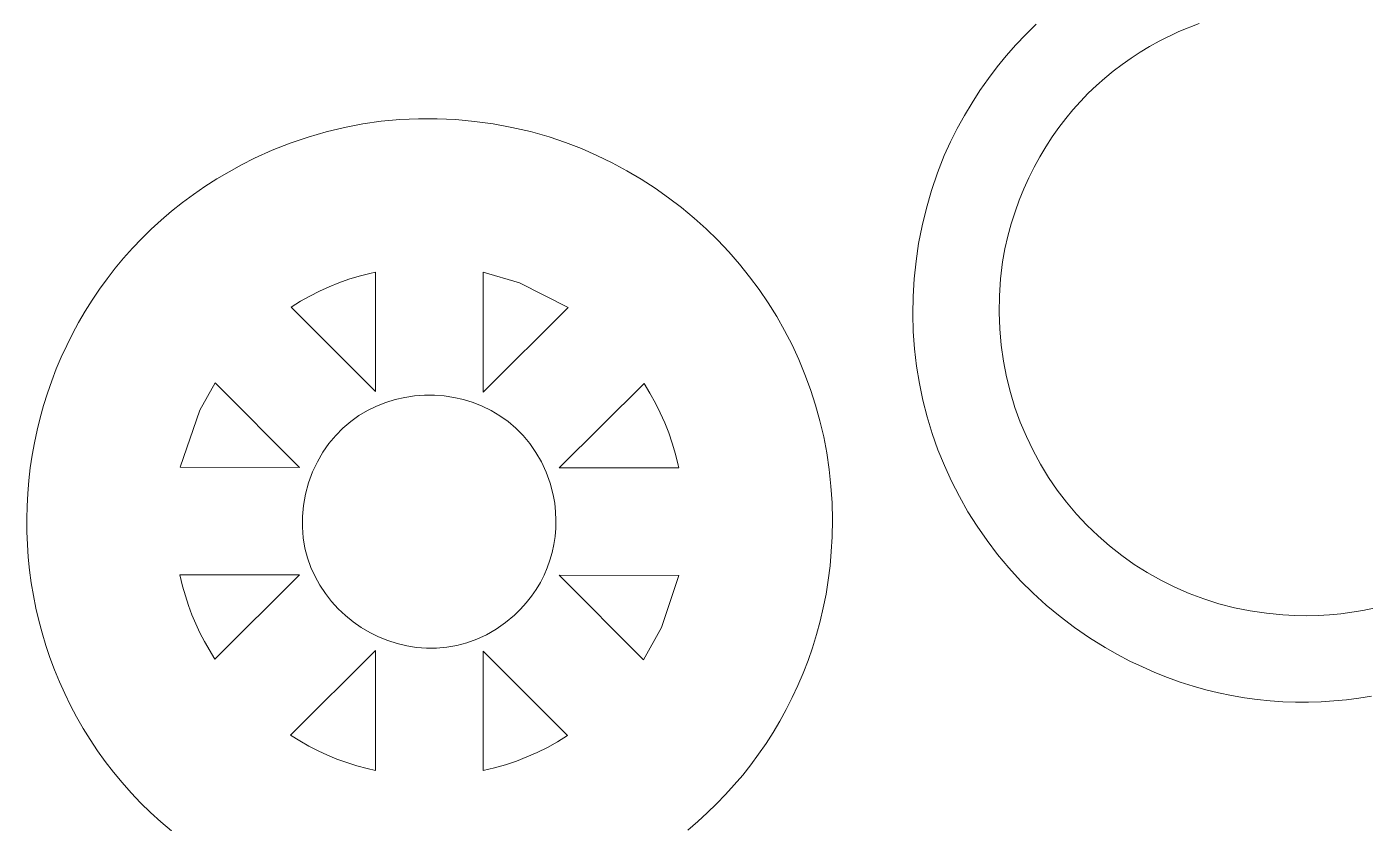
# Model space of a CAD drawing. Header units: centimetres. Extents: x -43.9 to 43.9, y -33.6 to 33.6.
# Drawn here: x -17.83 to -11.73, y -20.13 to -16.49 of the extents above; entities that cross this region are included whole.
import ezdxf

# ---------------------------------------------------------------- set-up
doc = ezdxf.new("R2010")
doc.units = ezdxf.units.CM
doc.header["$MEASUREMENT"] = 0
doc.layers.add('Camada 1', color=7, linetype='Continuous')

msp = doc.modelspace()

# ---------------------------------------------------------------- linework, layer by layer
at = {"layer": 'Camada 1', "color": 3, "lineweight": 9}
for points in [[(-13.27821, -16.52863), (-13.27821, -16.52863), (-13.32381, -16.57659), (-13.32381, -16.57659)], [(-13.23065, -16.48231), (-13.23065, -16.48231), (-13.27821, -16.52863), (-13.27821, -16.52863)], [(-12.67036, -16.55974), (-12.67036, -16.55974), (-12.58086, -16.51625), (-12.58086, -16.51625)], [(-12.58086, -16.51625), (-12.58086, -16.51625), (-12.48873, -16.47926), (-12.48873, -16.47926)], [(-13.32381, -16.57659), (-13.32381, -16.57659), (-13.36748, -16.62619), (-13.36748, -16.62619)], [(-12.75679, -16.60967), (-12.75679, -16.60967), (-12.71398, -16.58391), (-12.71398, -16.58391)], [(-12.71398, -16.58391), (-12.71398, -16.58391), (-12.67036, -16.55974), (-12.67036, -16.55974)], [(-13.36748, -16.62619), (-13.36748, -16.62619), (-13.40926, -16.67742), (-13.40926, -16.67742)], [(-12.83973, -16.66598), (-12.83973, -16.66598), (-12.79872, -16.63703), (-12.79872, -16.63703)], [(-12.79872, -16.63703), (-12.79872, -16.63703), (-12.75679, -16.60967), (-12.75679, -16.60967)], [(-13.40926, -16.67742), (-13.40926, -16.67742), (-13.44917, -16.73025), (-13.44917, -16.73025)], [(-12.91877, -16.7286), (-12.91877, -16.7286), (-12.87976, -16.69651), (-12.87976, -16.69651)], [(-12.87976, -16.69651), (-12.87976, -16.69651), (-12.83973, -16.66598), (-12.83973, -16.66598)], [(-13.44917, -16.73025), (-13.44917, -16.73025), (-13.48721, -16.78471), (-13.48721, -16.78471)], [(-12.99348, -16.79745), (-12.99348, -16.79745), (-12.9567, -16.76225), (-12.9567, -16.76225)], [(-12.9567, -16.76225), (-12.9567, -16.76225), (-12.91877, -16.7286), (-12.91877, -16.7286)], [(-13.48721, -16.78471), (-13.48721, -16.78471), (-13.52343, -16.84077), (-13.52343, -16.84077)], [(-13.06345, -16.8725), (-13.06345, -16.8725), (-13.02908, -16.83421), (-13.02908, -16.83421)], [(-13.02908, -16.83421), (-13.02908, -16.83421), (-12.99348, -16.79745), (-12.99348, -16.79745)], [(-13.52343, -16.84077), (-13.52343, -16.84077), (-13.55786, -16.89841), (-13.55786, -16.89841)], [(-13.09651, -16.91231), (-13.09651, -16.91231), (-13.06345, -16.8725), (-13.06345, -16.8725)], [(-16.46654, -16.97278), (-16.46654, -16.97278), (-16.38341, -16.95284), (-16.38341, -16.95284)], [(-16.38341, -16.95284), (-16.38341, -16.95284), (-16.29977, -16.93698), (-16.29977, -16.93698)], [(-16.29977, -16.93698), (-16.29977, -16.93698), (-16.2157, -16.92514), (-16.2157, -16.92514)], [(-16.2157, -16.92514), (-16.2157, -16.92514), (-16.13126, -16.91732), (-16.13126, -16.91732)], [(-16.13126, -16.91732), (-16.13126, -16.91732), (-16.04652, -16.91347), (-16.04652, -16.91347)], [(-16.04652, -16.91347), (-16.04652, -16.91347), (-15.96153, -16.91355), (-15.96153, -16.91355)], [(-15.96153, -16.91355), (-15.96153, -16.91355), (-15.87637, -16.91756), (-15.87637, -16.91756)], [(-15.87637, -16.91756), (-15.87637, -16.91756), (-15.79111, -16.92544), (-15.79111, -16.92544)], [(-15.79111, -16.92544), (-15.79111, -16.92544), (-15.7058, -16.93717), (-15.7058, -16.93717)], [(-15.7058, -16.93717), (-15.7058, -16.93717), (-15.62051, -16.95274), (-15.62051, -16.95274)], [(-15.62051, -16.95274), (-15.62051, -16.95274), (-15.53532, -16.97209), (-15.53532, -16.97209)], [(-13.55786, -16.89841), (-13.55786, -16.89841), (-13.59051, -16.95765), (-13.59051, -16.95765)], [(-13.15857, -16.99651), (-13.15857, -16.99651), (-13.12823, -16.95365), (-13.12823, -16.95365)], [(-13.12823, -16.95365), (-13.12823, -16.95365), (-13.09651, -16.91231), (-13.09651, -16.91231)], [(-16.63106, -17.02495), (-16.63106, -17.02495), (-16.54911, -16.99679), (-16.54911, -16.99679)], [(-16.54911, -16.99679), (-16.54911, -16.99679), (-16.46654, -16.97278), (-16.46654, -16.97278)], [(-15.53532, -16.97209), (-15.53532, -16.97209), (-15.45027, -16.9952), (-15.45027, -16.9952)], [(-15.45027, -16.9952), (-15.45027, -16.9952), (-15.37601, -17.02116), (-15.37601, -17.02116)], [(-13.59051, -16.95765), (-13.59051, -16.95765), (-13.62142, -17.01847), (-13.62142, -17.01847)], [(-13.18744, -17.04086), (-13.18744, -17.04086), (-13.15857, -16.99651), (-13.15857, -16.99651)], [(-16.79279, -17.09374), (-16.79279, -17.09374), (-16.7123, -17.05724), (-16.7123, -17.05724)], [(-16.7123, -17.05724), (-16.7123, -17.05724), (-16.63106, -17.02495), (-16.63106, -17.02495)], [(-15.37601, -17.02116), (-15.37601, -17.02116), (-15.30346, -17.04979), (-15.30346, -17.04979)], [(-15.30346, -17.04979), (-15.30346, -17.04979), (-15.23264, -17.081), (-15.23264, -17.081)], [(-13.62142, -17.01847), (-13.62142, -17.01847), (-13.6506, -17.08086), (-13.6506, -17.08086)], [(-13.21482, -17.08671), (-13.21482, -17.08671), (-13.18744, -17.04086), (-13.18744, -17.04086)], [(-16.90938, -17.15489), (-16.90938, -17.15489), (-16.85193, -17.12349), (-16.85193, -17.12349)], [(-16.85193, -17.12349), (-16.85193, -17.12349), (-16.79279, -17.09374), (-16.79279, -17.09374)], [(-15.23264, -17.081), (-15.23264, -17.081), (-15.16362, -17.11473), (-15.16362, -17.11473)], [(-15.16362, -17.11473), (-15.16362, -17.11473), (-15.09645, -17.15092), (-15.09645, -17.15092)], [(-13.6506, -17.08086), (-13.6506, -17.08086), (-13.68139, -17.16048), (-13.68139, -17.16048)], [(-13.26485, -17.18286), (-13.26485, -17.18286), (-13.24063, -17.13403), (-13.24063, -17.13403)], [(-13.24063, -17.13403), (-13.24063, -17.13403), (-13.21482, -17.08671), (-13.21482, -17.08671)], [(-17.01916, -17.22247), (-17.01916, -17.22247), (-16.96513, -17.18791), (-16.96513, -17.18791)], [(-16.96513, -17.18791), (-16.96513, -17.18791), (-16.90938, -17.15489), (-16.90938, -17.15489)], [(-15.09645, -17.15092), (-15.09645, -17.15092), (-15.03117, -17.1895), (-15.03117, -17.1895)], [(-15.03117, -17.1895), (-15.03117, -17.1895), (-14.96783, -17.2304), (-14.96783, -17.2304)], [(-13.68139, -17.16048), (-13.68139, -17.16048), (-13.70838, -17.24051), (-13.70838, -17.24051)], [(-13.28738, -17.23314), (-13.28738, -17.23314), (-13.26485, -17.18286), (-13.26485, -17.18286)], [(-17.12212, -17.29609), (-17.12212, -17.29609), (-17.0715, -17.25856), (-17.0715, -17.25856)], [(-17.0715, -17.25856), (-17.0715, -17.25856), (-17.01916, -17.22247), (-17.01916, -17.22247)], [(-14.96783, -17.2304), (-14.96783, -17.2304), (-14.90649, -17.27357), (-14.90649, -17.27357)], [(-13.70838, -17.24051), (-13.70838, -17.24051), (-13.73158, -17.3209), (-13.73158, -17.3209)], [(-13.30822, -17.28489), (-13.30822, -17.28489), (-13.28738, -17.23314), (-13.28738, -17.23314)], [(-17.17103, -17.33502), (-17.17103, -17.33502), (-17.12212, -17.29609), (-17.12212, -17.29609)], [(-14.90649, -17.27357), (-14.90649, -17.27357), (-14.84718, -17.31894), (-14.84718, -17.31894)], [(-14.84718, -17.31894), (-14.84718, -17.31894), (-14.78997, -17.36644), (-14.78997, -17.36644)], [(-13.73158, -17.3209), (-13.73158, -17.3209), (-13.75102, -17.40151), (-13.75102, -17.40151)], [(-13.3273, -17.33809), (-13.3273, -17.33809), (-13.30822, -17.28489), (-13.30822, -17.28489)], [(-17.2637, -17.41693), (-17.2637, -17.41693), (-17.21823, -17.37532), (-17.21823, -17.37532)], [(-17.21823, -17.37532), (-17.21823, -17.37532), (-17.17103, -17.33502), (-17.17103, -17.33502)], [(-14.78997, -17.36644), (-14.78997, -17.36644), (-14.7349, -17.416), (-14.7349, -17.416)], [(-13.34454, -17.39275), (-13.34454, -17.39275), (-13.3273, -17.33809), (-13.3273, -17.33809)], [(-17.30745, -17.4598), (-17.30745, -17.4598), (-17.2637, -17.41693), (-17.2637, -17.41693)], [(-14.7349, -17.416), (-14.7349, -17.416), (-14.68203, -17.46758), (-14.68203, -17.46758)], [(-13.75102, -17.40151), (-13.75102, -17.40151), (-13.76676, -17.48225), (-13.76676, -17.48225)], [(-13.35992, -17.44884), (-13.35992, -17.44884), (-13.34454, -17.39275), (-13.34454, -17.39275)], [(-17.38977, -17.54912), (-17.38977, -17.54912), (-17.34947, -17.50387), (-17.34947, -17.50387)], [(-17.34947, -17.50387), (-17.34947, -17.50387), (-17.30745, -17.4598), (-17.30745, -17.4598)], [(-14.68203, -17.46758), (-14.68203, -17.46758), (-14.63138, -17.52109), (-14.63138, -17.52109)], [(-13.76676, -17.48225), (-13.76676, -17.48225), (-13.77882, -17.56302), (-13.77882, -17.56302)], [(-13.37337, -17.50636), (-13.37337, -17.50636), (-13.35992, -17.44884), (-13.35992, -17.44884)], [(-17.42832, -17.59548), (-17.42832, -17.59548), (-17.38977, -17.54912), (-17.38977, -17.54912)], [(-14.63138, -17.52109), (-14.63138, -17.52109), (-14.58303, -17.57649), (-14.58303, -17.57649)], [(-13.77882, -17.56302), (-13.77882, -17.56302), (-13.78724, -17.6437), (-13.78724, -17.6437)], [(-13.39398, -17.6432), (-13.39398, -17.6432), (-13.38485, -17.5653), (-13.38485, -17.5653)], [(-13.38485, -17.5653), (-13.38485, -17.5653), (-13.37337, -17.50636), (-13.37337, -17.50636)], [(-17.46514, -17.64289), (-17.46514, -17.64289), (-17.42832, -17.59548), (-17.42832, -17.59548)], [(-14.58303, -17.57649), (-14.58303, -17.57649), (-14.53703, -17.63368), (-14.53703, -17.63368)], [(-17.50021, -17.69132), (-17.50021, -17.69132), (-17.46514, -17.64289), (-17.46514, -17.64289)], [(-14.53703, -17.63368), (-14.53703, -17.63368), (-14.49341, -17.69262), (-14.49341, -17.69262)], [(-13.78724, -17.6437), (-13.78724, -17.6437), (-13.79205, -17.72418), (-13.79205, -17.72418)], [(-13.39904, -17.72032), (-13.39904, -17.72032), (-13.39398, -17.6432), (-13.39398, -17.6432)], [(-17.56512, -17.79102), (-17.56512, -17.79102), (-17.53354, -17.74072), (-17.53354, -17.74072)], [(-17.53354, -17.74072), (-17.53354, -17.74072), (-17.50021, -17.69132), (-17.50021, -17.69132)], [(-14.49341, -17.69262), (-14.49341, -17.69262), (-14.45224, -17.75325), (-14.45224, -17.75325)], [(-13.79205, -17.72418), (-13.79205, -17.72418), (-13.79329, -17.80437), (-13.79329, -17.80437)], [(-13.4001, -17.79658), (-13.4001, -17.79658), (-13.39904, -17.72032), (-13.39904, -17.72032)], [(-17.59496, -17.84219), (-17.59496, -17.84219), (-17.56512, -17.79102), (-17.56512, -17.79102)], [(-14.45224, -17.75325), (-14.45224, -17.75325), (-14.41355, -17.81549), (-14.41355, -17.81549)], [(-13.79329, -17.80437), (-13.79329, -17.80437), (-13.79099, -17.88417), (-13.79099, -17.88417)], [(-13.39727, -17.87186), (-13.39727, -17.87186), (-13.4001, -17.79658), (-13.4001, -17.79658)], [(-17.62304, -17.89418), (-17.62304, -17.89418), (-17.59496, -17.84219), (-17.59496, -17.84219)], [(-14.41355, -17.81549), (-14.41355, -17.81549), (-14.3774, -17.87928), (-14.3774, -17.87928)], [(-13.39063, -17.94605), (-13.39063, -17.94605), (-13.39727, -17.87186), (-13.39727, -17.87186)], [(-17.64935, -17.94695), (-17.64935, -17.94695), (-17.62304, -17.89418), (-17.62304, -17.89418)], [(-14.3774, -17.87928), (-14.3774, -17.87928), (-14.34383, -17.94455), (-14.34383, -17.94455)], [(-13.79099, -17.88417), (-13.79099, -17.88417), (-13.7852, -17.96345), (-13.7852, -17.96345)], [(-17.67391, -18.00041), (-17.67391, -18.00041), (-17.64935, -17.94695), (-17.64935, -17.94695)], [(-14.34383, -17.94455), (-14.34383, -17.94455), (-14.31291, -18.01127), (-14.31291, -18.01127)], [(-13.7852, -17.96345), (-13.7852, -17.96345), (-13.77593, -18.04213), (-13.77593, -18.04213)], [(-13.38026, -18.01908), (-13.38026, -18.01908), (-13.39063, -17.94605), (-13.39063, -17.94605)], [(-17.71773, -18.10932), (-17.71773, -18.10932), (-17.6967, -18.05456), (-17.6967, -18.05456)], [(-17.6967, -18.05456), (-17.6967, -18.05456), (-17.67391, -18.00041), (-17.67391, -18.00041)], [(-14.31291, -18.01127), (-14.31291, -18.01127), (-14.28468, -18.07932), (-14.28468, -18.07932)], [(-13.77593, -18.04213), (-13.77593, -18.04213), (-13.76323, -18.12009), (-13.76323, -18.12009)], [(-13.36629, -18.09083), (-13.36629, -18.09083), (-13.38026, -18.01908), (-13.38026, -18.01908)], [(-17.73698, -18.16466), (-17.73698, -18.16466), (-17.71773, -18.10932), (-17.71773, -18.10932)], [(-14.28468, -18.07932), (-14.28468, -18.07932), (-14.25917, -18.14868), (-14.25917, -18.14868)], [(-13.34878, -18.16121), (-13.34878, -18.16121), (-13.36629, -18.09083), (-13.36629, -18.09083)], [(-17.75445, -18.2205), (-17.75445, -18.2205), (-17.73698, -18.16466), (-17.73698, -18.16466)], [(-14.25917, -18.14868), (-14.25917, -18.14868), (-14.23646, -18.21925), (-14.23646, -18.21925)], [(-13.76323, -18.12009), (-13.76323, -18.12009), (-13.74713, -18.19723), (-13.74713, -18.19723)], [(-13.32782, -18.23011), (-13.32782, -18.23011), (-13.34878, -18.16121), (-13.34878, -18.16121)], [(-17.77015, -18.27683), (-17.77015, -18.27683), (-17.75445, -18.2205), (-17.75445, -18.2205)], [(-14.23646, -18.21925), (-14.23646, -18.21925), (-14.21658, -18.291), (-14.21658, -18.291)], [(-13.74713, -18.19723), (-13.74713, -18.19723), (-13.72768, -18.27343), (-13.72768, -18.27343)], [(-13.30352, -18.29743), (-13.30352, -18.29743), (-13.32782, -18.23011), (-13.32782, -18.23011)], [(-17.78406, -18.33358), (-17.78406, -18.33358), (-17.77015, -18.27683), (-17.77015, -18.27683)], [(-14.21658, -18.291), (-14.21658, -18.291), (-14.19959, -18.36385), (-14.19959, -18.36385)], [(-13.72768, -18.27343), (-13.72768, -18.27343), (-13.7049, -18.34862), (-13.7049, -18.34862)], [(-13.27597, -18.36307), (-13.27597, -18.36307), (-13.30352, -18.29743), (-13.30352, -18.29743)], [(-17.79619, -18.39069), (-17.79619, -18.39069), (-17.78406, -18.33358), (-17.78406, -18.33358)], [(-13.7049, -18.34862), (-13.7049, -18.34862), (-13.67882, -18.42265), (-13.67882, -18.42265)], [(-17.80653, -18.44813), (-17.80653, -18.44813), (-17.79619, -18.39069), (-17.79619, -18.39069)], [(-14.19959, -18.36385), (-14.19959, -18.36385), (-14.18554, -18.43773), (-14.18554, -18.43773)], [(-13.24525, -18.42693), (-13.24525, -18.42693), (-13.27597, -18.36307), (-13.27597, -18.36307)], [(-17.81507, -18.50584), (-17.81507, -18.50584), (-17.80653, -18.44813), (-17.80653, -18.44813)], [(-14.18554, -18.43773), (-14.18554, -18.43773), (-14.17447, -18.51258), (-14.17447, -18.51258)], [(-13.67882, -18.42265), (-13.67882, -18.42265), (-13.6495, -18.49544), (-13.6495, -18.49544)], [(-13.21145, -18.48892), (-13.21145, -18.48892), (-13.24525, -18.42693), (-13.24525, -18.42693)], [(-17.82182, -18.56377), (-17.82182, -18.56377), (-17.81507, -18.50584), (-17.81507, -18.50584)], [(-14.17447, -18.51258), (-14.17447, -18.51258), (-14.16644, -18.58833), (-14.16644, -18.58833)], [(-13.6495, -18.49544), (-13.6495, -18.49544), (-13.61694, -18.56689), (-13.61694, -18.56689)], [(-13.17468, -18.54892), (-13.17468, -18.54892), (-13.21145, -18.48892), (-13.21145, -18.48892)], [(-17.82677, -18.62189), (-17.82677, -18.62189), (-17.82182, -18.56377), (-17.82182, -18.56377)], [(-14.16644, -18.58833), (-14.16644, -18.58833), (-14.16149, -18.66493), (-14.16149, -18.66493)], [(-13.61694, -18.56689), (-13.61694, -18.56689), (-13.58122, -18.63687), (-13.58122, -18.63687)], [(-13.13502, -18.60685), (-13.13502, -18.60685), (-13.17468, -18.54892), (-13.17468, -18.54892)], [(-17.82991, -18.68013), (-17.82991, -18.68013), (-17.82677, -18.62189), (-17.82677, -18.62189)], [(-14.16149, -18.66493), (-14.16149, -18.66493), (-14.15967, -18.74231), (-14.15967, -18.74231)], [(-13.58122, -18.63687), (-13.58122, -18.63687), (-13.54233, -18.7053), (-13.54233, -18.7053)], [(-13.09255, -18.6626), (-13.09255, -18.6626), (-13.13502, -18.60685), (-13.13502, -18.60685)], [(-13.04737, -18.71607), (-13.04737, -18.71607), (-13.09255, -18.6626), (-13.09255, -18.6626)], [(-17.83126, -18.73844), (-17.83126, -18.73844), (-17.82991, -18.68013), (-17.82991, -18.68013)], [(-13.54233, -18.7053), (-13.54233, -18.7053), (-13.50032, -18.77207), (-13.50032, -18.77207)], [(-12.9996, -18.76714), (-12.9996, -18.76714), (-13.04737, -18.71607), (-13.04737, -18.71607)], [(-17.83078, -18.79678), (-17.83078, -18.79678), (-17.83126, -18.73844), (-17.83126, -18.73844)], [(-14.15967, -18.74231), (-14.15967, -18.74231), (-14.16103, -18.82039), (-14.16103, -18.82039)], [(-13.50032, -18.77207), (-13.50032, -18.77207), (-13.45525, -18.83705), (-13.45525, -18.83705)], [(-12.94928, -18.81574), (-12.94928, -18.81574), (-12.9996, -18.76714), (-12.9996, -18.76714)], [(-17.8285, -18.85509), (-17.8285, -18.85509), (-17.83078, -18.79678), (-17.83078, -18.79678)], [(-14.16103, -18.82039), (-14.16103, -18.82039), (-14.1647, -18.8869), (-14.1647, -18.8869)], [(-13.45525, -18.83705), (-13.45525, -18.83705), (-13.40712, -18.90016), (-13.40712, -18.90016)], [(-12.89654, -18.86177), (-12.89654, -18.86177), (-12.94928, -18.81574), (-12.94928, -18.81574)], [(-17.8244, -18.91335), (-17.8244, -18.91335), (-17.8285, -18.85509), (-17.8285, -18.85509)], [(-14.1647, -18.8869), (-14.1647, -18.8869), (-14.1706, -18.95251), (-14.1706, -18.95251)], [(-13.40712, -18.90016), (-13.40712, -18.90016), (-13.35599, -18.96129), (-13.35599, -18.96129)], [(-12.84146, -18.9051), (-12.84146, -18.9051), (-12.89654, -18.86177), (-12.89654, -18.86177)], [(-12.78413, -18.94565), (-12.78413, -18.94565), (-12.84146, -18.9051), (-12.84146, -18.9051)], [(-17.81848, -18.97147), (-17.81848, -18.97147), (-17.8244, -18.91335), (-17.8244, -18.91335)], [(-14.1706, -18.95251), (-14.1706, -18.95251), (-14.17869, -19.01717), (-14.17869, -19.01717)], [(-13.35599, -18.96129), (-13.35599, -18.96129), (-13.30187, -19.02034), (-13.30187, -19.02034)], [(-12.72465, -18.98332), (-12.72465, -18.98332), (-12.78413, -18.94565), (-12.78413, -18.94565)], [(-17.81073, -19.02943), (-17.81073, -19.02943), (-17.81848, -18.97147), (-17.81848, -18.97147)], [(-17.80115, -19.08716), (-17.80115, -19.08716), (-17.81073, -19.02943), (-17.81073, -19.02943)], [(-14.17869, -19.01717), (-14.17869, -19.01717), (-14.18893, -19.08089), (-14.18893, -19.08089)], [(-13.30187, -19.02034), (-13.30187, -19.02034), (-13.24482, -19.07718), (-13.24482, -19.07718)], [(-12.66309, -19.01801), (-12.66309, -19.01801), (-12.72465, -18.98332), (-12.72465, -18.98332)], [(-12.59956, -19.0496), (-12.59956, -19.0496), (-12.66309, -19.01801), (-12.66309, -19.01801)], [(-17.78975, -19.14462), (-17.78975, -19.14462), (-17.80115, -19.08716), (-17.80115, -19.08716)], [(-14.18893, -19.08089), (-14.18893, -19.08089), (-14.20125, -19.14362), (-14.20125, -19.14362)], [(-13.24482, -19.07718), (-13.24482, -19.07718), (-13.18487, -19.13173), (-13.18487, -19.13173)], [(-12.53416, -19.07802), (-12.53416, -19.07802), (-12.59956, -19.0496), (-12.59956, -19.0496)], [(-12.46696, -19.10314), (-12.46696, -19.10314), (-12.53416, -19.07802), (-12.53416, -19.07802)], [(-17.77652, -19.20178), (-17.77652, -19.20178), (-17.78975, -19.14462), (-17.78975, -19.14462)], [(-14.20125, -19.14362), (-14.20125, -19.14362), (-14.21563, -19.20536), (-14.21563, -19.20536)], [(-13.18487, -19.13173), (-13.18487, -19.13173), (-13.12203, -19.18388), (-13.12203, -19.18388)], [(-12.39807, -19.12488), (-12.39807, -19.12488), (-12.46696, -19.10314), (-12.46696, -19.10314)], [(-12.32758, -19.14313), (-12.32758, -19.14313), (-12.39807, -19.12488), (-12.39807, -19.12488)], [(-12.25556, -19.1578), (-12.25556, -19.1578), (-12.32758, -19.14313), (-12.32758, -19.14313)], [(-11.69276, -19.14498), (-11.69276, -19.14498), (-11.74203, -19.15525), (-11.74203, -19.15525)], [(-17.76144, -19.25855), (-17.76144, -19.25855), (-17.77652, -19.20178), (-17.77652, -19.20178)], [(-14.21563, -19.20536), (-14.21563, -19.20536), (-14.23201, -19.26607), (-14.23201, -19.26607)], [(-13.12203, -19.18388), (-13.12203, -19.18388), (-13.05638, -19.23351), (-13.05638, -19.23351)], [(-12.18212, -19.16878), (-12.18212, -19.16878), (-12.25556, -19.1578), (-12.25556, -19.1578)], [(-12.10734, -19.17595), (-12.10734, -19.17595), (-12.18212, -19.16878), (-12.18212, -19.16878)], [(-12.05312, -19.17876), (-12.05312, -19.17876), (-12.10734, -19.17595), (-12.10734, -19.17595)], [(-11.99953, -19.17957), (-11.99953, -19.17957), (-12.05312, -19.17876), (-12.05312, -19.17876)], [(-11.94661, -19.17844), (-11.94661, -19.17844), (-11.99953, -19.17957), (-11.99953, -19.17957)], [(-11.89437, -19.1754), (-11.89437, -19.1754), (-11.94661, -19.17844), (-11.94661, -19.17844)], [(-11.84286, -19.17049), (-11.84286, -19.17049), (-11.89437, -19.1754), (-11.89437, -19.1754)], [(-11.79207, -19.16377), (-11.79207, -19.16377), (-11.84286, -19.17049), (-11.84286, -19.17049)], [(-11.74203, -19.15525), (-11.74203, -19.15525), (-11.79207, -19.16377), (-11.79207, -19.16377)], [(-17.74452, -19.31492), (-17.74452, -19.31492), (-17.76144, -19.25855), (-17.76144, -19.25855)], [(-14.23201, -19.26607), (-14.23201, -19.26607), (-14.25034, -19.32573), (-14.25034, -19.32573)], [(-13.05638, -19.23351), (-13.05638, -19.23351), (-12.98792, -19.28054), (-12.98792, -19.28054)], [(-17.72576, -19.37082), (-17.72576, -19.37082), (-17.74452, -19.31492), (-17.74452, -19.31492)], [(-14.25034, -19.32573), (-14.25034, -19.32573), (-14.27061, -19.38432), (-14.27061, -19.38432)], [(-12.98792, -19.28054), (-12.98792, -19.28054), (-12.91669, -19.32484), (-12.91669, -19.32484)], [(-12.91669, -19.32484), (-12.91669, -19.32484), (-12.86059, -19.35672), (-12.86059, -19.35672)], [(-17.70515, -19.4262), (-17.70515, -19.4262), (-17.72576, -19.37082), (-17.72576, -19.37082)], [(-14.27061, -19.38432), (-14.27061, -19.38432), (-14.29273, -19.44181), (-14.29273, -19.44181)], [(-12.86059, -19.35672), (-12.86059, -19.35672), (-12.80404, -19.3863), (-12.80404, -19.3863)], [(-12.80404, -19.3863), (-12.80404, -19.3863), (-12.7471, -19.41362), (-12.7471, -19.41362)], [(-17.68269, -19.48101), (-17.68269, -19.48101), (-17.70515, -19.4262), (-17.70515, -19.4262)], [(-14.29273, -19.44181), (-14.29273, -19.44181), (-14.31669, -19.49819), (-14.31669, -19.49819)], [(-12.7471, -19.41362), (-12.7471, -19.41362), (-12.68981, -19.43872), (-12.68981, -19.43872)], [(-12.68981, -19.43872), (-12.68981, -19.43872), (-12.63222, -19.46159), (-12.63222, -19.46159)], [(-17.65837, -19.53522), (-17.65837, -19.53522), (-17.68269, -19.48101), (-17.68269, -19.48101)], [(-14.31669, -19.49819), (-14.31669, -19.49819), (-14.34243, -19.55343), (-14.34243, -19.55343)], [(-12.63222, -19.46159), (-12.63222, -19.46159), (-12.57435, -19.48228), (-12.57435, -19.48228)], [(-12.57435, -19.48228), (-12.57435, -19.48228), (-12.51625, -19.50081), (-12.51625, -19.50081)], [(-12.51625, -19.50081), (-12.51625, -19.50081), (-12.45799, -19.5172), (-12.45799, -19.5172)], [(-12.45799, -19.5172), (-12.45799, -19.5172), (-12.39957, -19.53147), (-12.39957, -19.53147)], [(-17.63219, -19.58875), (-17.63219, -19.58875), (-17.65837, -19.53522), (-17.65837, -19.53522)], [(-14.34243, -19.55343), (-14.34243, -19.55343), (-14.36989, -19.60751), (-14.36989, -19.60751)], [(-12.39957, -19.53147), (-12.39957, -19.53147), (-12.34107, -19.54364), (-12.34107, -19.54364)], [(-12.34107, -19.54364), (-12.34107, -19.54364), (-12.28251, -19.55374), (-12.28251, -19.55374)], [(-12.28251, -19.55374), (-12.28251, -19.55374), (-12.22394, -19.56181), (-12.22394, -19.56181)], [(-12.22394, -19.56181), (-12.22394, -19.56181), (-12.16542, -19.56786), (-12.16542, -19.56786)], [(-12.16542, -19.56786), (-12.16542, -19.56786), (-12.10695, -19.57192), (-12.10695, -19.57192)], [(-12.10695, -19.57192), (-12.10695, -19.57192), (-12.04861, -19.57399), (-12.04861, -19.57399)], [(-12.04861, -19.57399), (-12.04861, -19.57399), (-11.99043, -19.57413), (-11.99043, -19.57413)], [(-11.99043, -19.57413), (-11.99043, -19.57413), (-11.93245, -19.57233), (-11.93245, -19.57233)], [(-11.93245, -19.57233), (-11.93245, -19.57233), (-11.87471, -19.56864), (-11.87471, -19.56864)], [(-11.87471, -19.56864), (-11.87471, -19.56864), (-11.81727, -19.56307), (-11.81727, -19.56307)], [(-11.81727, -19.56307), (-11.81727, -19.56307), (-11.76015, -19.55566), (-11.76015, -19.55566)], [(-11.76015, -19.55566), (-11.76015, -19.55566), (-11.70341, -19.54641), (-11.70341, -19.54641)], [(-17.60416, -19.64158), (-17.60416, -19.64158), (-17.63219, -19.58875), (-17.63219, -19.58875)], [(-14.36989, -19.60751), (-14.36989, -19.60751), (-14.39905, -19.66039), (-14.39905, -19.66039)], [(-17.57426, -19.69364), (-17.57426, -19.69364), (-17.60416, -19.64158), (-17.60416, -19.64158)], [(-17.54249, -19.74489), (-17.54249, -19.74489), (-17.57426, -19.69364), (-17.57426, -19.69364)], [(-14.39905, -19.66039), (-14.39905, -19.66039), (-14.42986, -19.71206), (-14.42986, -19.71206)], [(-17.50885, -19.79528), (-17.50885, -19.79528), (-17.54249, -19.74489), (-17.54249, -19.74489)], [(-14.46225, -19.76251), (-14.46225, -19.76251), (-14.49621, -19.81169), (-14.49621, -19.81169)], [(-14.42986, -19.71206), (-14.42986, -19.71206), (-14.46225, -19.76251), (-14.46225, -19.76251)], [(-17.47333, -19.84476), (-17.47333, -19.84476), (-17.50885, -19.79528), (-17.50885, -19.79528)], [(-14.49621, -19.81169), (-14.49621, -19.81169), (-14.53167, -19.8596), (-14.53167, -19.8596)], [(-17.43594, -19.89327), (-17.43594, -19.89327), (-17.47333, -19.84476), (-17.47333, -19.84476)], [(-14.53167, -19.8596), (-14.53167, -19.8596), (-14.56861, -19.9062), (-14.56861, -19.9062)], [(-17.39666, -19.94079), (-17.39666, -19.94079), (-17.43594, -19.89327), (-17.43594, -19.89327)], [(-17.35549, -19.98725), (-17.35549, -19.98725), (-17.39666, -19.94079), (-17.39666, -19.94079)], [(-14.56861, -19.9062), (-14.56861, -19.9062), (-14.60695, -19.95148), (-14.60695, -19.95148)], [(-17.31244, -20.03259), (-17.31244, -20.03259), (-17.35549, -19.98725), (-17.35549, -19.98725)], [(-14.64667, -19.9954), (-14.64667, -19.9954), (-14.68773, -20.03795), (-14.68773, -20.03795)], [(-14.60695, -19.95148), (-14.60695, -19.95148), (-14.64667, -19.9954), (-14.64667, -19.9954)], [(-17.26749, -20.07678), (-17.26749, -20.07678), (-17.31244, -20.03259), (-17.31244, -20.03259)], [(-14.68773, -20.03795), (-14.68773, -20.03795), (-14.73007, -20.07912), (-14.73007, -20.07912)], [(-17.22064, -20.11976), (-17.22064, -20.11976), (-17.26749, -20.07678), (-17.26749, -20.07678)], [(-17.17191, -20.16149), (-17.17191, -20.16149), (-17.22064, -20.11976), (-17.22064, -20.11976)], [(-14.77364, -20.11885), (-14.77364, -20.11885), (-14.8184, -20.15715), (-14.8184, -20.15715)], [(-14.73007, -20.07912), (-14.73007, -20.07912), (-14.77364, -20.11885), (-14.77364, -20.11885)]]:
    msp.add_open_spline(points, degree=3, dxfattribs=at)
at = {"layer": 'Camada 1', "lineweight": 9}
for points in [[(-16.31578, -17.6313), (-16.31578, -17.6313), (-16.26735, -17.61853), (-16.26735, -17.61853)], [(-16.26735, -17.61853), (-16.26735, -17.61853), (-16.24135, -17.61264), (-16.24135, -17.61264)], [(-16.24135, -17.61264), (-16.24135, -17.61264), (-16.24135, -18.15767), (-16.24135, -18.15767)], [(-15.7516, -18.15987), (-15.7516, -18.15987), (-15.7516, -17.61264), (-15.7516, -17.61264)], [(-15.7516, -17.61264), (-15.7516, -17.61264), (-15.58562, -17.66148), (-15.58562, -17.66148)], [(-16.49743, -17.69994), (-16.49743, -17.69994), (-16.45344, -17.67998), (-16.45344, -17.67998)], [(-16.45344, -17.67998), (-16.45344, -17.67998), (-16.40864, -17.66195), (-16.40864, -17.66195)], [(-16.40864, -17.66195), (-16.40864, -17.66195), (-16.36282, -17.64575), (-16.36282, -17.64575)], [(-16.36282, -17.64575), (-16.36282, -17.64575), (-16.31578, -17.6313), (-16.31578, -17.6313)], [(-15.58562, -17.66148), (-15.58562, -17.66148), (-15.36395, -17.77374), (-15.36395, -17.77374)], [(-16.62644, -17.77206), (-16.62644, -17.77206), (-16.58373, -17.7459), (-16.58373, -17.7459)], [(-16.58373, -17.7459), (-16.58373, -17.7459), (-16.5408, -17.72188), (-16.5408, -17.72188)], [(-16.5408, -17.72188), (-16.5408, -17.72188), (-16.49743, -17.69994), (-16.49743, -17.69994)], [(-16.24135, -18.15767), (-16.24135, -18.15767), (-16.62644, -17.77206), (-16.62644, -17.77206)], [(-15.36395, -17.77374), (-15.36395, -17.77374), (-15.7516, -18.15987), (-15.7516, -18.15987)], [(-17.04298, -18.24234), (-17.04298, -18.24234), (-16.97296, -18.11815), (-16.97296, -18.11815)], [(-16.97296, -18.11815), (-16.97296, -18.11815), (-16.58786, -18.50375), (-16.58786, -18.50375)], [(-16.0188, -18.1743), (-16.0188, -18.1743), (-16.06373, -18.17759), (-16.06373, -18.17759)], [(-15.97377, -18.17433), (-15.97377, -18.17433), (-16.0188, -18.1743), (-16.0188, -18.1743)], [(-15.92886, -18.1777), (-15.92886, -18.1777), (-15.97377, -18.17433), (-15.97377, -18.17433)], [(-15.40443, -18.50531), (-15.40443, -18.50531), (-15.0183, -18.1207), (-15.0183, -18.1207)], [(-15.0183, -18.1207), (-15.0183, -18.1207), (-14.99119, -18.16528), (-14.99119, -18.16528)], [(-14.99119, -18.16528), (-14.99119, -18.16528), (-14.9665, -18.20981), (-14.9665, -18.20981)], [(-16.23745, -18.22415), (-16.23745, -18.22415), (-16.27821, -18.24411), (-16.27821, -18.24411)], [(-16.19539, -18.20751), (-16.19539, -18.20751), (-16.23745, -18.22415), (-16.23745, -18.22415)], [(-16.15226, -18.1942), (-16.15226, -18.1942), (-16.19539, -18.20751), (-16.19539, -18.20751)], [(-16.10829, -18.18423), (-16.10829, -18.18423), (-16.15226, -18.1942), (-16.15226, -18.1942)], [(-16.06373, -18.17759), (-16.06373, -18.17759), (-16.10829, -18.18423), (-16.10829, -18.18423)], [(-15.88431, -18.1844), (-15.88431, -18.1844), (-15.92886, -18.1777), (-15.92886, -18.1777)], [(-15.84035, -18.19444), (-15.84035, -18.19444), (-15.88431, -18.1844), (-15.88431, -18.1844)], [(-15.79724, -18.20781), (-15.79724, -18.20781), (-15.84035, -18.19444), (-15.84035, -18.19444)], [(-15.75519, -18.22451), (-15.75519, -18.22451), (-15.79724, -18.20781), (-15.79724, -18.20781)], [(-15.71446, -18.24455), (-15.71446, -18.24455), (-15.75519, -18.22451), (-15.75519, -18.22451)], [(-14.9665, -18.20981), (-14.9665, -18.20981), (-14.94408, -18.2546), (-14.94408, -18.2546)], [(-17.13291, -18.50303), (-17.13291, -18.50303), (-17.04298, -18.24234), (-17.04298, -18.24234)], [(-16.35485, -18.29407), (-16.35485, -18.29407), (-16.39025, -18.32405), (-16.39025, -18.32405)], [(-16.31742, -18.26743), (-16.31742, -18.26743), (-16.35485, -18.29407), (-16.35485, -18.29407)], [(-16.27821, -18.24411), (-16.27821, -18.24411), (-16.31742, -18.26743), (-16.31742, -18.26743)], [(-15.67529, -18.26793), (-15.67529, -18.26793), (-15.71446, -18.24455), (-15.71446, -18.24455)], [(-15.6379, -18.29463), (-15.6379, -18.29463), (-15.67529, -18.26793), (-15.67529, -18.26793)], [(-15.60253, -18.32466), (-15.60253, -18.32466), (-15.6379, -18.29463), (-15.6379, -18.29463)], [(-14.94408, -18.2546), (-14.94408, -18.2546), (-14.92384, -18.29994), (-14.92384, -18.29994)], [(-16.42339, -18.35735), (-16.42339, -18.35735), (-16.45402, -18.39401), (-16.45402, -18.39401)], [(-16.39025, -18.32405), (-16.39025, -18.32405), (-16.42339, -18.35735), (-16.42339, -18.35735)], [(-15.56944, -18.35803), (-15.56944, -18.35803), (-15.60253, -18.32466), (-15.60253, -18.32466)], [(-15.53885, -18.39473), (-15.53885, -18.39473), (-15.56944, -18.35803), (-15.56944, -18.35803)], [(-14.92384, -18.29994), (-14.92384, -18.29994), (-14.90565, -18.34613), (-14.90565, -18.34613)], [(-14.90565, -18.34613), (-14.90565, -18.34613), (-14.8894, -18.39351), (-14.8894, -18.39351)], [(-16.45402, -18.39401), (-16.45402, -18.39401), (-16.48192, -18.43399), (-16.48192, -18.43399)], [(-15.51101, -18.43478), (-15.51101, -18.43478), (-15.53885, -18.39473), (-15.53885, -18.39473)], [(-14.8894, -18.39351), (-14.8894, -18.39351), (-14.87496, -18.44236), (-14.87496, -18.44236)], [(-16.50683, -18.47731), (-16.50683, -18.47731), (-16.52854, -18.52397), (-16.52854, -18.52397)], [(-16.48192, -18.43399), (-16.48192, -18.43399), (-16.50683, -18.47731), (-16.50683, -18.47731)], [(-15.48614, -18.47814), (-15.48614, -18.47814), (-15.51101, -18.43478), (-15.51101, -18.43478)], [(-15.4645, -18.52485), (-15.4645, -18.52485), (-15.48614, -18.47814), (-15.48614, -18.47814)], [(-14.87496, -18.44236), (-14.87496, -18.44236), (-14.86224, -18.49299), (-14.86224, -18.49299)], [(-16.58786, -18.50375), (-16.58786, -18.50375), (-17.13291, -18.50303), (-17.13291, -18.50303)], [(-16.52854, -18.52397), (-16.52854, -18.52397), (-16.54679, -18.57396), (-16.54679, -18.57396)], [(-15.44631, -18.57487), (-15.44631, -18.57487), (-15.4645, -18.52485), (-15.4645, -18.52485)], [(-14.85939, -18.50602), (-14.85939, -18.50602), (-15.40443, -18.50531), (-15.40443, -18.50531)], [(-14.86224, -18.49299), (-14.86224, -18.49299), (-14.85939, -18.50602), (-14.85939, -18.50602)], [(-16.54679, -18.57396), (-16.54679, -18.57396), (-16.56099, -18.626), (-16.56099, -18.626)], [(-15.43182, -18.62825), (-15.43182, -18.62825), (-15.44631, -18.57487), (-15.44631, -18.57487)], [(-16.56099, -18.626), (-16.56099, -18.626), (-16.57036, -18.6772), (-16.57036, -18.6772)], [(-15.42549, -18.6669), (-15.42549, -18.6669), (-15.43182, -18.62825), (-15.43182, -18.62825)], [(-16.57036, -18.6772), (-16.57036, -18.6772), (-16.57508, -18.72744), (-16.57508, -18.72744)], [(-15.42153, -18.70531), (-15.42153, -18.70531), (-15.42549, -18.6669), (-15.42549, -18.6669)], [(-15.41991, -18.74343), (-15.41991, -18.74343), (-15.42153, -18.70531), (-15.42153, -18.70531)], [(-16.57508, -18.72744), (-16.57508, -18.72744), (-16.57538, -18.77659), (-16.57538, -18.77659)], [(-16.57538, -18.77659), (-16.57538, -18.77659), (-16.57145, -18.82451), (-16.57145, -18.82451)], [(-15.4237, -18.81845), (-15.4237, -18.81845), (-15.42064, -18.78117), (-15.42064, -18.78117)], [(-15.42064, -18.78117), (-15.42064, -18.78117), (-15.41991, -18.74343), (-15.41991, -18.74343)], [(-16.57145, -18.82451), (-16.57145, -18.82451), (-16.56349, -18.87108), (-16.56349, -18.87108)], [(-15.42909, -18.8552), (-15.42909, -18.8552), (-15.4237, -18.81845), (-15.4237, -18.81845)], [(-16.56349, -18.87108), (-16.56349, -18.87108), (-16.55172, -18.91614), (-16.55172, -18.91614)], [(-15.44678, -18.92682), (-15.44678, -18.92682), (-15.43677, -18.89135), (-15.43677, -18.89135)], [(-15.43677, -18.89135), (-15.43677, -18.89135), (-15.42909, -18.8552), (-15.42909, -18.8552)], [(-16.55172, -18.91614), (-16.55172, -18.91614), (-16.53632, -18.9596), (-16.53632, -18.9596)], [(-16.53632, -18.9596), (-16.53632, -18.9596), (-16.51751, -19.0013), (-16.51751, -19.0013)], [(-15.47366, -18.99538), (-15.47366, -18.99538), (-15.45907, -18.96152), (-15.45907, -18.96152)], [(-15.45907, -18.96152), (-15.45907, -18.96152), (-15.44678, -18.92682), (-15.44678, -18.92682)], [(-17.12127, -19.04457), (-17.12127, -19.04457), (-17.13356, -18.99277), (-17.13356, -18.99277)], [(-17.13356, -18.99277), (-17.13356, -18.99277), (-16.58852, -18.99349), (-16.58852, -18.99349)], [(-16.58852, -18.99349), (-16.58852, -18.99349), (-16.97464, -19.3781), (-16.97464, -19.3781)], [(-16.51751, -19.0013), (-16.51751, -19.0013), (-16.49548, -19.04113), (-16.49548, -19.04113)], [(-15.50966, -19.06032), (-15.50966, -19.06032), (-15.49053, -19.02835), (-15.49053, -19.02835)], [(-15.49053, -19.02835), (-15.49053, -19.02835), (-15.47366, -18.99538), (-15.47366, -18.99538)], [(-15.01998, -19.38065), (-15.01998, -19.38065), (-15.40507, -18.99505), (-15.40507, -18.99505)], [(-15.40507, -18.99505), (-15.40507, -18.99505), (-14.86003, -18.99576), (-14.86003, -18.99576)], [(-14.86003, -18.99576), (-14.86003, -18.99576), (-14.93885, -19.23288), (-14.93885, -19.23288)], [(-17.09412, -19.13332), (-17.09412, -19.13332), (-17.12127, -19.04457), (-17.12127, -19.04457)], [(-16.49548, -19.04113), (-16.49548, -19.04113), (-16.47046, -19.07893), (-16.47046, -19.07893)], [(-16.47046, -19.07893), (-16.47046, -19.07893), (-16.44261, -19.11461), (-16.44261, -19.11461)], [(-15.55469, -19.12101), (-15.55469, -19.12101), (-15.53105, -19.09124), (-15.53105, -19.09124)], [(-15.53105, -19.09124), (-15.53105, -19.09124), (-15.50966, -19.06032), (-15.50966, -19.06032)], [(-17.07844, -19.17573), (-17.07844, -19.17573), (-17.09412, -19.13332), (-17.09412, -19.13332)], [(-16.44261, -19.11461), (-16.44261, -19.11461), (-16.41216, -19.148), (-16.41216, -19.148)], [(-16.41216, -19.148), (-16.41216, -19.148), (-16.37931, -19.17899), (-16.37931, -19.17899)], [(-15.60868, -19.17686), (-15.60868, -19.17686), (-15.58057, -19.14957), (-15.58057, -19.14957)], [(-15.58057, -19.14957), (-15.58057, -19.14957), (-15.55469, -19.12101), (-15.55469, -19.12101)], [(-17.06122, -19.21716), (-17.06122, -19.21716), (-17.07844, -19.17573), (-17.07844, -19.17573)], [(-16.37931, -19.17899), (-16.37931, -19.17899), (-16.34427, -19.20745), (-16.34427, -19.20745)], [(-16.34427, -19.20745), (-16.34427, -19.20745), (-16.30722, -19.23325), (-16.30722, -19.23325)], [(-15.6927, -19.24135), (-15.6927, -19.24135), (-15.65006, -19.21148), (-15.65006, -19.21148)], [(-15.65006, -19.21148), (-15.65006, -19.21148), (-15.60868, -19.17686), (-15.60868, -19.17686)], [(-17.04233, -19.25787), (-17.04233, -19.25787), (-17.06122, -19.21716), (-17.06122, -19.21716)], [(-17.02168, -19.2981), (-17.02168, -19.2981), (-17.04233, -19.25787), (-17.04233, -19.25787)], [(-16.30722, -19.23325), (-16.30722, -19.23325), (-16.26838, -19.25624), (-16.26838, -19.25624)], [(-16.26838, -19.25624), (-16.26838, -19.25624), (-16.22796, -19.27632), (-16.22796, -19.27632)], [(-15.7809, -19.28733), (-15.7809, -19.28733), (-15.73637, -19.26658), (-15.73637, -19.26658)], [(-15.73637, -19.26658), (-15.73637, -19.26658), (-15.6927, -19.24135), (-15.6927, -19.24135)], [(-14.93885, -19.23288), (-14.93885, -19.23288), (-15.01998, -19.38065), (-15.01998, -19.38065)], [(-16.97464, -19.3781), (-16.97464, -19.3781), (-17.02168, -19.2981), (-17.02168, -19.2981)], [(-16.22796, -19.27632), (-16.22796, -19.27632), (-16.18614, -19.29334), (-16.18614, -19.29334)], [(-16.18614, -19.29334), (-16.18614, -19.29334), (-16.14315, -19.30716), (-16.14315, -19.30716)], [(-16.14315, -19.30716), (-16.14315, -19.30716), (-16.09918, -19.31767), (-16.09918, -19.31767)], [(-16.09918, -19.31767), (-16.09918, -19.31767), (-16.05442, -19.32473), (-16.05442, -19.32473)], [(-16.05442, -19.32473), (-16.05442, -19.32473), (-16.00908, -19.3282), (-16.00908, -19.3282)], [(-16.00908, -19.3282), (-16.00908, -19.3282), (-15.96337, -19.32798), (-15.96337, -19.32798)], [(-15.96337, -19.32798), (-15.96337, -19.32798), (-15.9175, -19.32391), (-15.9175, -19.32391)], [(-15.9175, -19.32391), (-15.9175, -19.32391), (-15.87166, -19.31586), (-15.87166, -19.31586)], [(-15.87166, -19.31586), (-15.87166, -19.31586), (-15.82606, -19.30371), (-15.82606, -19.30371)], [(-15.82606, -19.30371), (-15.82606, -19.30371), (-15.7809, -19.28733), (-15.7809, -19.28733)], [(-16.629, -19.72504), (-16.629, -19.72504), (-16.24135, -19.33893), (-16.24135, -19.33893)], [(-16.24135, -19.33893), (-16.24135, -19.33893), (-16.24135, -19.88616), (-16.24135, -19.88616)], [(-15.7516, -19.34111), (-15.7516, -19.34111), (-15.3665, -19.72672), (-15.3665, -19.72672)], [(-15.7516, -19.88616), (-15.7516, -19.88616), (-15.7516, -19.34111), (-15.7516, -19.34111)], [(-16.58735, -19.75071), (-16.58735, -19.75071), (-16.629, -19.72504), (-16.629, -19.72504)], [(-16.54565, -19.77427), (-16.54565, -19.77427), (-16.58735, -19.75071), (-16.58735, -19.75071)], [(-15.41214, -19.75459), (-15.41214, -19.75459), (-15.4581, -19.78005), (-15.4581, -19.78005)], [(-15.3665, -19.72672), (-15.3665, -19.72672), (-15.41214, -19.75459), (-15.41214, -19.75459)], [(-16.50365, -19.79584), (-16.50365, -19.79584), (-16.54565, -19.77427), (-16.54565, -19.77427)], [(-16.46109, -19.8155), (-16.46109, -19.8155), (-16.50365, -19.79584), (-16.50365, -19.79584)], [(-16.41775, -19.83335), (-16.41775, -19.83335), (-16.46109, -19.8155), (-16.46109, -19.8155)], [(-15.50458, -19.80314), (-15.50458, -19.80314), (-15.55178, -19.82398), (-15.55178, -19.82398)], [(-15.4581, -19.78005), (-15.4581, -19.78005), (-15.50458, -19.80314), (-15.50458, -19.80314)], [(-16.37338, -19.84948), (-16.37338, -19.84948), (-16.41775, -19.83335), (-16.41775, -19.83335)], [(-16.32772, -19.86401), (-16.32772, -19.86401), (-16.37338, -19.84948), (-16.37338, -19.84948)], [(-16.28054, -19.87704), (-16.28054, -19.87704), (-16.32772, -19.86401), (-16.32772, -19.86401)], [(-16.24135, -19.88616), (-16.24135, -19.88616), (-16.28054, -19.87704), (-16.28054, -19.87704)], [(-15.6996, -19.87363), (-15.6996, -19.87363), (-15.7516, -19.88616), (-15.7516, -19.88616)], [(-15.64909, -19.85913), (-15.64909, -19.85913), (-15.6996, -19.87363), (-15.6996, -19.87363)], [(-15.59989, -19.84262), (-15.59989, -19.84262), (-15.64909, -19.85913), (-15.64909, -19.85913)], [(-15.55178, -19.82398), (-15.55178, -19.82398), (-15.59989, -19.84262), (-15.59989, -19.84262)]]:
    msp.add_open_spline(points, degree=3, dxfattribs=at)

doc.saveas('drawing.dxf')
